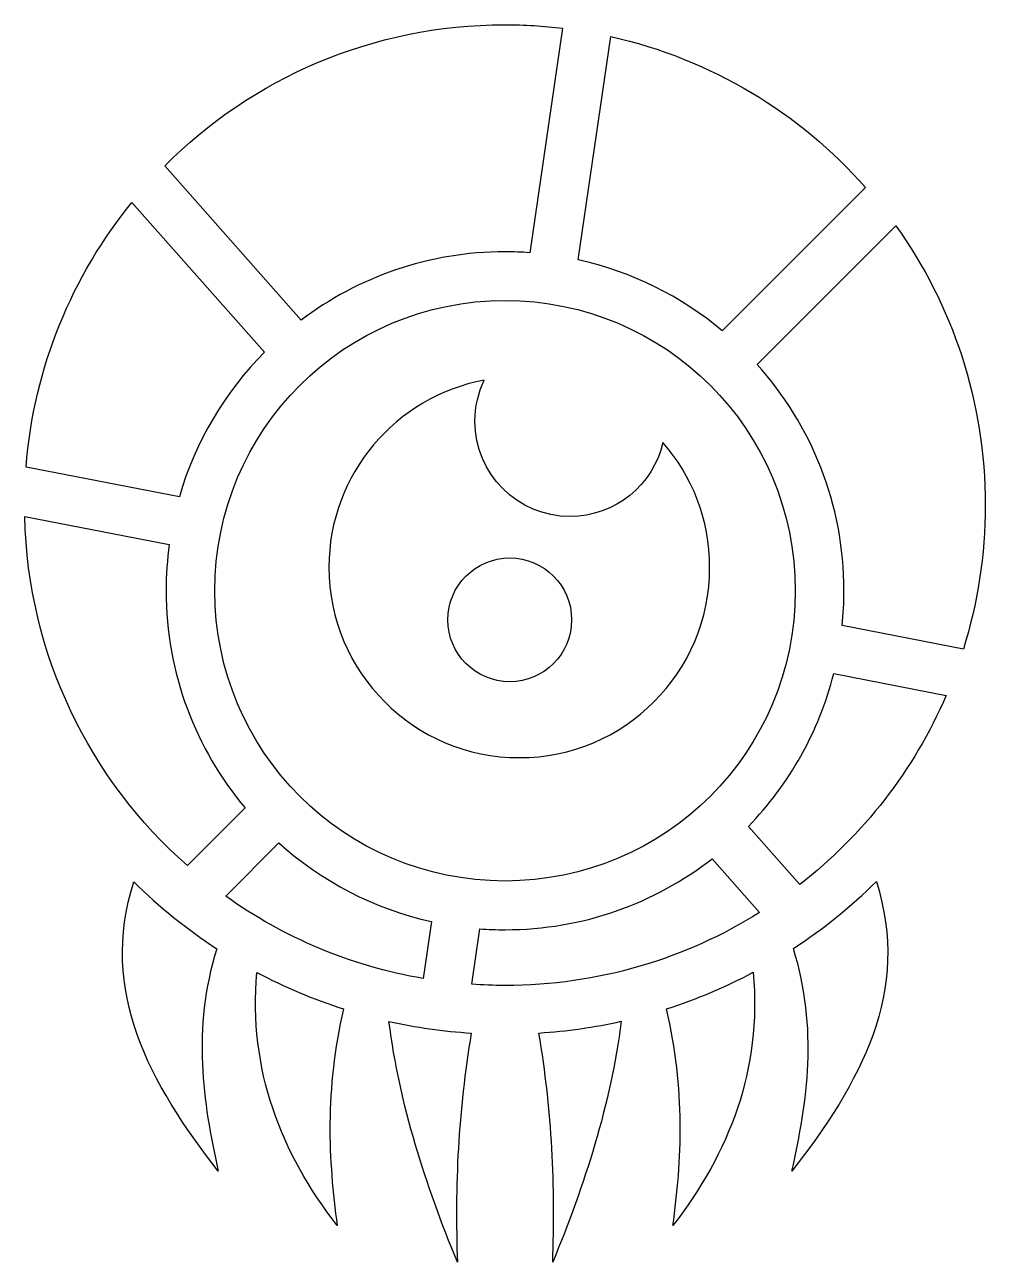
# Model space of a CAD drawing. Header units: centimetres. Extents: x -7.8 to 7.8, y -10.1 to 9.9.
import ezdxf

# ---------------------------------------------------------------- set-up
doc = ezdxf.new("R2010")
doc.units = ezdxf.units.CM
doc.header["$MEASUREMENT"] = 0
doc.layers.add('Layer 1', color=7, linetype='Continuous')

msp = doc.modelspace()

# ---------------------------------------------------------------- linework, layer by layer
at = {"layer": 'Layer 1'}
for points, knots in [([(-0.01581, 9.94898), (-2.16781, 9.94898), (-4.11369, 9.07695), (-5.51999, 7.66668), (-5.51999, 7.66668), (-5.51999, 7.66668), (-3.31418, 5.16949), (-3.31418, 5.16949), (-3.31418, 5.16949), (-2.39542, 5.86391), (-1.25217, 6.2764), (-0.01454, 6.2764), (-0.01454, 6.2764), (0.11968, 6.2764), (0.25302, 6.27147), (0.38479, 6.26194), (0.38479, 6.26194), (0.38479, 6.26194), (0.91716, 9.89366), (0.91716, 9.89366), (0.91716, 9.89366), (0.61132, 9.93018), (0.29999, 9.94903), (-0.01581, 9.94903), (-0.01581, 9.94903), (-0.01581, 9.94903), (-0.01581, 9.94898), (-0.01581, 9.94898)], [0, 0, 0, 0, 0.125, 0.125, 0.125, 0.125, 0.25, 0.25, 0.25, 0.25, 0.375, 0.375, 0.375, 0.375, 0.5, 0.5, 0.5, 0.5, 0.625, 0.625, 0.625, 0.625, 0.75, 0.75, 0.75, 0.75, 1, 1, 1, 1]), ([(1.69465, 9.75923), (1.69465, 9.75923), (1.1662, 6.14729), (1.1662, 6.14729), (1.1662, 6.14729), (2.03992, 5.955), (2.83521, 5.55462), (3.49864, 4.99956), (3.49864, 4.99956), (3.49864, 4.99956), (5.81649, 7.31753), (5.81649, 7.31753), (5.81649, 7.31753), (4.75344, 8.52379), (3.32036, 9.39489), (1.69457, 9.75931), (1.69457, 9.75931), (1.69457, 9.75931), (1.69465, 9.75923), (1.69465, 9.75923)], [0, 0, 0, 0, 0.16666667, 0.16666667, 0.16666667, 0.16666667, 0.33333333, 0.33333333, 0.33333333, 0.33333333, 0.5, 0.5, 0.5, 0.5, 0.66666667, 0.66666667, 0.66666667, 0.66666667, 1, 1, 1, 1]), ([(-6.04984, 7.07638), (-7.01397, 5.88952), (-7.6362, 4.41263), (-7.76287, 2.79498), (-7.76287, 2.79498), (-7.76287, 2.79498), (-5.28285, 2.31405), (-5.28285, 2.31405), (-5.28285, 2.31405), (-5.02461, 3.20759), (-4.54516, 4.00815), (-3.90716, 4.65176), (-3.90716, 4.65176), (-3.90716, 4.65176), (-6.04984, 7.07642), (-6.04984, 7.07642), (-6.04984, 7.07642), (-6.04984, 7.07642), (-6.04984, 7.07638), (-6.04984, 7.07638)], [0, 0, 0, 0, 0.16666667, 0.16666667, 0.16666667, 0.16666667, 0.33333333, 0.33333333, 0.33333333, 0.33333333, 0.5, 0.5, 0.5, 0.5, 0.66666667, 0.66666667, 0.66666667, 0.66666667, 1, 1, 1, 1]), ([(6.30938, 6.69551), (6.30938, 6.69551), (4.0652, 4.45142), (4.0652, 4.45142), (4.0652, 4.45142), (4.93702, 3.48029), (5.46868, 2.19813), (5.46868, 0.79335), (5.46868, 0.79335), (5.46868, 0.60305), (5.45869, 0.41477), (5.43967, 0.22935), (5.43967, 0.22935), (5.43967, 0.22935), (7.39922, -0.15143), (7.39922, -0.15143), (7.39922, -0.15143), (7.62937, 0.58373), (7.75364, 1.36649), (7.75364, 2.17835), (7.75364, 2.17835), (7.75364, 3.86393), (7.21874, 5.42309), (6.30939, 6.69555), (6.30939, 6.69555), (6.30939, 6.69555), (6.30938, 6.69551), (6.30938, 6.69551)], [0, 0, 0, 0, 0.125, 0.125, 0.125, 0.125, 0.25, 0.25, 0.25, 0.25, 0.375, 0.375, 0.375, 0.375, 0.5, 0.5, 0.5, 0.5, 0.625, 0.625, 0.625, 0.625, 0.75, 0.75, 0.75, 0.75, 1, 1, 1, 1]), ([(-0.01455, 5.4885), (-2.6121, 5.4885), (-4.70966, 3.3909), (-4.70966, 0.79335), (-4.70966, 0.79335), (-4.70966, -1.8042), (-2.61206, -3.90176), (-0.01451, -3.90176), (-0.01451, -3.90176), (2.58304, -3.90176), (4.68064, -1.80433), (4.68064, 0.79331), (4.68064, 0.79331), (4.68064, 3.39095), (2.58304, 5.48846), (-0.01451, 5.48846), (-0.01451, 5.48846), (-0.01451, 5.48846), (-0.01455, 5.4885), (-0.01455, 5.4885)], [0, 0, 0, 0, 0.16666667, 0.16666667, 0.16666667, 0.16666667, 0.33333333, 0.33333333, 0.33333333, 0.33333333, 0.5, 0.5, 0.5, 0.5, 0.66666667, 0.66666667, 0.66666667, 0.66666667, 1, 1, 1, 1]), ([(-0.35054, 4.19976), (-0.44753, 3.99807), (-0.50205, 3.77302), (-0.50205, 3.53435), (-0.50205, 3.53435), (-0.50205, 2.68391), (0.18672, 1.99383), (1.03708, 1.99383), (1.03708, 1.99383), (1.77025, 1.99383), (2.38414, 2.50676), (2.53931, 3.19309), (2.53931, 3.19309), (3.0099, 2.6522), (3.29563, 1.9461), (3.29563, 1.17295), (3.29563, 1.17295), (3.29563, -0.52781), (1.91674, -1.90666), (0.2161, -1.90666), (0.2161, -1.90666), (-1.48466, -1.90666), (-2.86351, -0.52777), (-2.86351, 1.17299), (-2.86351, 1.17299), (-2.86351, 2.68007), (-1.78055, 3.93373), (-0.35055, 4.19981), (-0.35055, 4.19981), (-0.35055, 4.19981), (-0.35054, 4.19976), (-0.35054, 4.19976)], [0, 0, 0, 0, 0.11111111, 0.11111111, 0.11111111, 0.11111111, 0.22222222, 0.22222222, 0.22222222, 0.22222222, 0.33333333, 0.33333333, 0.33333333, 0.33333333, 0.44444444, 0.44444444, 0.44444444, 0.44444444, 0.55555556, 0.55555556, 0.55555556, 0.55555556, 0.66666667, 0.66666667, 0.66666667, 0.66666667, 0.77777778, 0.77777778, 0.77777778, 0.77777778, 1, 1, 1, 1]), ([(-7.78391, 1.99648), (-7.7323, -0.25453), (-6.72575, -2.26712), (-5.15373, -3.65276), (-5.15373, -3.65276), (-5.15373, -3.65276), (-4.22072, -2.71975), (-4.22072, -2.71975), (-4.22072, -2.71975), (-5.0174, -1.7676), (-5.49757, -0.54241), (-5.49757, 0.79339), (-5.49757, 0.79339), (-5.49757, 1.04733), (-5.47986, 1.297), (-5.44621, 1.54187), (-5.44621, 1.54187), (-5.44621, 1.54187), (-7.78392, 1.99644), (-7.78392, 1.99644), (-7.78392, 1.99644), (-7.78392, 1.99644), (-7.78391, 1.99648), (-7.78391, 1.99648)], [0, 0, 0, 0, 0.14285714, 0.14285714, 0.14285714, 0.14285714, 0.28571429, 0.28571429, 0.28571429, 0.28571429, 0.42857143, 0.42857143, 0.42857143, 0.42857143, 0.57142857, 0.57142857, 0.57142857, 0.57142857, 0.71428571, 0.71428571, 0.71428571, 0.71428571, 1, 1, 1, 1]), ([(0.06194, 1.32441), (-0.49088, 1.32441), (-0.93955, 0.87701), (-0.93955, 0.32419), (-0.93955, 0.32419), (-0.93955, -0.22851), (-0.49088, -0.6773), (0.06194, -0.6773), (0.06194, -0.6773), (0.61464, -0.67722), (1.06204, -0.22851), (1.06204, 0.32427), (1.06204, 0.32427), (1.06204, 0.87701), (0.61464, 1.32441), (0.0619, 1.32441), (0.0619, 1.32441), (0.0619, 1.32441), (0.06194, 1.32441), (0.06194, 1.32441)], [0, 0, 0, 0, 0.16666667, 0.16666667, 0.16666667, 0.16666667, 0.33333333, 0.33333333, 0.33333333, 0.33333333, 0.5, 0.5, 0.5, 0.5, 0.66666667, 0.66666667, 0.66666667, 0.66666667, 1, 1, 1, 1]), ([(5.30258, -0.54679), (5.06442, -1.49156), (4.5805, -2.33842), (3.92284, -3.0175), (3.92284, -3.0175), (3.92284, -3.0175), (4.75439, -3.95839), (4.75439, -3.95839), (4.75439, -3.95839), (5.78034, -3.16015), (6.59953, -2.10975), (7.12107, -0.89995), (7.12107, -0.89995), (7.12107, -0.89995), (5.30258, -0.54675), (5.30258, -0.54675), (5.30258, -0.54675), (5.30258, -0.54675), (5.30258, -0.54679), (5.30258, -0.54679)], [0, 0, 0, 0, 0.16666667, 0.16666667, 0.16666667, 0.16666667, 0.33333333, 0.33333333, 0.33333333, 0.33333333, 0.5, 0.5, 0.5, 0.5, 0.66666667, 0.66666667, 0.66666667, 0.66666667, 1, 1, 1, 1]), ([(-3.67262, -3.28632), (-3.67262, -3.28632), (-4.53306, -4.14697), (-4.53306, -4.14697), (-4.53306, -4.14697), (-3.60073, -4.81322), (-2.51465, -5.27813), (-1.33757, -5.47922), (-1.33757, -5.47922), (-1.33757, -5.47922), (-1.20305, -4.55941), (-1.20305, -4.55941), (-1.20305, -4.55941), (-2.13846, -4.35194), (-2.98338, -3.90513), (-3.67257, -3.28644), (-3.67257, -3.28644), (-3.67257, -3.28644), (-3.67262, -3.28632), (-3.67262, -3.28632)], [0, 0, 0, 0, 0.16666667, 0.16666667, 0.16666667, 0.16666667, 0.33333333, 0.33333333, 0.33333333, 0.33333333, 0.5, 0.5, 0.5, 0.5, 0.66666667, 0.66666667, 0.66666667, 0.66666667, 1, 1, 1, 1]), ([(3.33654, -3.54329), (2.40918, -4.26154), (1.24648, -4.68984), (-0.01455, -4.68984), (-0.01455, -4.68984), (-0.15134, -4.68984), (-0.28738, -4.6852), (-0.42172, -4.67529), (-0.42172, -4.67529), (-0.42172, -4.67529), (-0.55349, -5.57262), (-0.55349, -5.57262), (-0.55349, -5.57262), (-0.37579, -5.58476), (-0.19662, -5.59117), (-0.01585, -5.59117), (-0.01585, -5.59117), (1.49819, -5.59117), (2.90976, -5.15853), (4.10345, -4.41173), (4.10345, -4.41173), (4.10345, -4.41173), (3.3365, -3.54332), (3.3365, -3.54332), (3.3365, -3.54332), (3.3365, -3.54332), (3.33654, -3.54329), (3.33654, -3.54329)], [0, 0, 0, 0, 0.125, 0.125, 0.125, 0.125, 0.25, 0.25, 0.25, 0.25, 0.375, 0.375, 0.375, 0.375, 0.5, 0.5, 0.5, 0.5, 0.625, 0.625, 0.625, 0.625, 0.75, 0.75, 0.75, 0.75, 1, 1, 1, 1]), ([(-6.02083, -3.91627), (-6.58613, -5.688), (-5.76415, -7.16835), (-4.65438, -8.5943), (-4.65438, -8.5943), (-4.9038, -7.46061), (-5.08125, -6.30597), (-4.67812, -4.99682), (-4.67812, -4.99682), (-5.1617, -4.68183), (-5.61138, -4.31969), (-6.02087, -3.91627), (-6.02087, -3.91627), (-6.02087, -3.91627), (-6.02083, -3.91627), (-6.02083, -3.91627)], [0, 0, 0, 0, 0.2, 0.2, 0.2, 0.2, 0.4, 0.4, 0.4, 0.4, 0.6, 0.6, 0.6, 0.6, 1, 1, 1, 1]), ([(5.99177, -3.91226), (5.58274, -4.31581), (5.13331, -4.67769), (4.65028, -4.99286), (4.65028, -4.99286), (5.05467, -6.30365), (4.8763, -7.45943), (4.62667, -8.59426), (4.62667, -8.59426), (5.73725, -7.1673), (6.55952, -5.68577), (5.99182, -3.91235), (5.99182, -3.91235), (5.99182, -3.91235), (5.99177, -3.91226), (5.99177, -3.91226)], [0, 0, 0, 0, 0.2, 0.2, 0.2, 0.2, 0.4, 0.4, 0.4, 0.4, 0.6, 0.6, 0.6, 0.6, 1, 1, 1, 1]), ([(-4.02713, -5.38025), (-4.17101, -6.95387), (-3.63771, -8.30363), (-2.7292, -9.47586), (-2.7292, -9.47586), (-2.87312, -8.42495), (-2.93279, -7.27444), (-2.62631, -5.97191), (-2.62631, -5.97191), (-3.11386, -5.81564), (-3.58184, -5.61728), (-4.02713, -5.38029), (-4.02713, -5.38029), (-4.02713, -5.38029), (-4.02713, -5.38025), (-4.02713, -5.38025)], [0, 0, 0, 0, 0.2, 0.2, 0.2, 0.2, 0.4, 0.4, 0.4, 0.4, 0.6, 0.6, 0.6, 0.6, 1, 1, 1, 1]), ([(3.99929, -5.37899), (3.55425, -5.61618), (3.08593, -5.81416), (2.59847, -5.97061), (2.59847, -5.97061), (2.90524, -7.27373), (2.84532, -8.42466), (2.70128, -9.47586), (2.70128, -9.47586), (3.61013, -8.30325), (4.14359, -6.95308), (3.99929, -5.3789), (3.99929, -5.3789), (3.99929, -5.3789), (3.99929, -5.37899), (3.99929, -5.37899)], [0, 0, 0, 0, 0.2, 0.2, 0.2, 0.2, 0.4, 0.4, 0.4, 0.4, 0.6, 0.6, 0.6, 0.6, 1, 1, 1, 1]), ([(-1.89237, -6.17225), (-1.71906, -7.5266), (-1.30244, -8.81209), (-0.7842, -10.06882), (-0.7842, -10.06882), (-0.8305, -8.84958), (-0.77303, -7.61633), (-0.56012, -6.36204), (-0.56012, -6.36204), (-1.01456, -6.33345), (-1.45986, -6.26927), (-1.89242, -6.17228), (-1.89242, -6.17228), (-1.89242, -6.17228), (-1.89237, -6.17225), (-1.89237, -6.17225)], [0, 0, 0, 0, 0.2, 0.2, 0.2, 0.2, 0.4, 0.4, 0.4, 0.4, 0.6, 0.6, 0.6, 0.6, 1, 1, 1, 1]), ([(1.86585, -6.1709), (1.43338, -6.26818), (0.988, -6.33181), (0.5336, -6.36066), (0.5336, -6.36066), (0.7463, -7.61545), (0.80263, -8.84916), (0.75625, -10.06883), (0.75625, -10.06883), (1.27475, -8.81168), (1.69263, -7.52585), (1.86586, -6.17099), (1.86586, -6.17099), (1.86586, -6.17099), (1.86585, -6.1709), (1.86585, -6.1709)], [0, 0, 0, 0, 0.2, 0.2, 0.2, 0.2, 0.4, 0.4, 0.4, 0.4, 0.6, 0.6, 0.6, 0.6, 1, 1, 1, 1])]:
    msp.add_open_spline(points, degree=3, knots=knots, dxfattribs=at)

doc.saveas('drawing.dxf')
